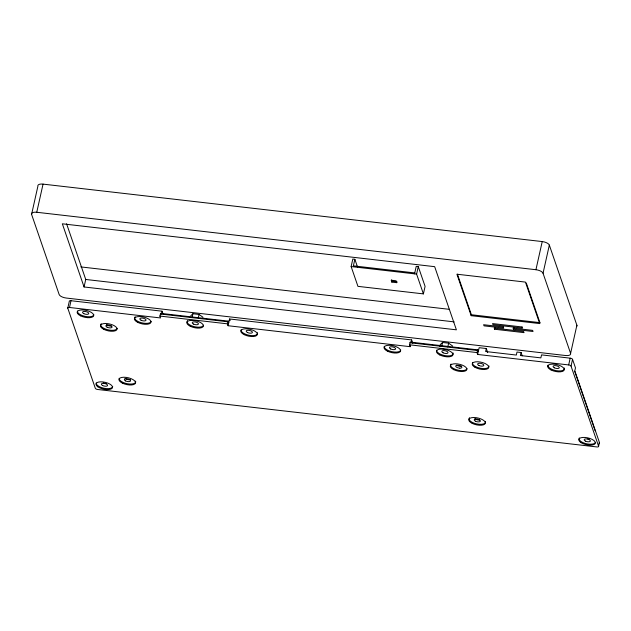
<?xml version="1.0" encoding="UTF-8"?>
<svg xmlns="http://www.w3.org/2000/svg" width="631" height="631" viewBox="0 0 631 631"><rect width="100%" height="100%" fill="white"/><g stroke="black" fill="none" stroke-linecap="round" stroke-linejoin="round"><path stroke-width="0.95" d="M31.589 214.39L37.884 186.24A6.342 2.627 12.6 0 1 43.05 184.118L542.226 241.57A6.342 2.627 12.6 0 1 549.333 245.104L576.892 325.233L570.598 353.384A6.342 2.627 12.6 0 1 565.431 355.505L66.255 298.045A6.342 2.627 12.6 0 1 59.148 294.511L31.589 214.39A6.342 2.627 12.6 0 1 36.756 212.268L535.932 269.721A6.342 2.627 12.6 0 1 543.039 273.255L570.598 353.384M36.756 212.268L43.05 184.118M598.598 446.235L571.039 366.106A2.114 0.876 12.6 0 0 568.673 364.931L477.635 354.456L479.142 347.697L486.304 348.517L485.633 351.522L516.324 355.056L516.994 352.051L521.08 352.524L520.409 355.529L540.87 357.88L541.54 354.882L570.179 358.171A2.114 0.876 12.6 0 1 572.554 359.354L575.472 367.834L574.802 370.839L599.434 442.481L598.598 446.235A2.114 0.876 12.6 0 1 596.879 446.945L97.702 389.485A2.114 0.876 12.6 0 1 95.328 388.31L67.777 308.18L69.284 301.429A2.114 0.876 12.6 0 1 71.011 300.719L162.049 311.201L162.908 313.71M67.777 308.18A2.114 0.876 12.6 0 1 69.497 307.478L71.011 300.719M84.057 286.971L62.343 223.808L434.672 266.668L456.394 329.824L84.057 286.971L85.737 279.462L66.57 223.737M69.497 307.478L160.534 317.953L159.888 316.068L160.66 313.347L228.17 321.116L228.722 322.725M161.418 314.009L162.049 311.201M192.092 317.496L192.928 313.749L199.065 314.451L202.977 317.251M198.434 317.267L199.065 314.451M410.458 345.181L410.126 346.679L228.051 325.722L227.397 323.837L228.17 321.116M228.051 325.722L229.558 318.97L411.633 339.928L412.784 343.272M414.551 273.862L416.231 266.353L418.274 266.59L425.081 286.379L423.409 293.888L357.943 286.356L351.136 266.558L352.808 259.049L354.859 259.286L357.485 266.921M354.859 259.286L353.392 265.856L414.764 272.923M392.056 281.174L396.97 281.734L396.757 282.672L391.843 282.112L391.622 279.912M423.409 293.888L416.594 274.091L418.274 266.59M410.126 346.679L409.472 344.794L410.245 342.073L477.754 349.85L478.306 351.451M411.002 342.743L411.633 339.928M439.87 346.451L440.288 344.573L442.512 342.475L448.649 343.177L452.561 345.985M441.676 346.23L442.512 342.475M447.813 346.932L448.649 343.177M526.293 283.003L539.923 322.638L539.71 323.577L471.176 315.681L471.389 314.743L457.443 274.193M477.635 354.456L476.989 352.571L477.754 349.85M494.649 329.248L494.231 328.12L523.635 331.504L524.022 332.632L494.649 329.248L495.067 327.371M513.453 329.24L513.066 328.112L532.643 330.368L533.037 331.496L513.453 329.24L513.871 327.363M535.932 269.721L542.226 241.57M543.039 273.255L549.333 245.104M568.673 364.931L570.179 358.171M571.039 366.106L572.554 359.354M190.704 315.839L192.928 313.749M351.136 266.558L416.594 274.091M80.839 266.913L449.414 309.34M471.389 314.743L539.923 322.638M85.737 279.462L454.162 321.873M160.353 314.001L227.862 321.778M409.937 342.736L477.446 350.505M159.888 316.068L227.397 323.837M409.472 344.794L476.989 352.571M574.66 371.202L595.151 430.784M539.71 323.577L525.449 282.096L456.915 274.209L471.176 315.681M521.08 352.524L522.216 355.821M486.304 348.517L487.724 352.642M396.757 282.672L396.11 280.787L391.196 280.227L391.843 282.112M229.558 318.97L230.134 320.643M576.892 325.233A6.342 2.627 12.6 0 1 576.553 326.55M589.173 438.995A3.171 1.317 12.6 0 1 587.587 438.805M106.371 383.419A3.171 1.317 12.6 0 1 105.59 383.38M103.989 383.009A3.171 1.317 12.6 0 1 103.279 382.709M479.655 419.97A3.171 1.317 12.6 0 1 474.867 418.598M130.388 379.554A3.171 1.317 12.6 0 1 125.033 378.324M599.434 442.481A2.114 0.876 12.6 0 1 599.064 443.08M461.577 366.146A3.171 1.317 12.6 0 1 460.244 366.288L459.447 366.217A3.171 1.317 12.6 0 1 456.655 365.12M111.348 325.975A3.171 1.317 12.6 0 1 106.56 324.594M595.238 442.804A8.455 3.502 12.6 0 1 584.984 443.364A8.455 3.502 12.6 0 1 579.321 437.898M485.468 421.39A8.455 3.502 12.6 0 1 476.421 423.843A8.455 3.502 12.6 0 1 469.551 417.746M467.043 368.599A8.455 3.502 12.6 0 1 456.876 369.837A8.455 3.502 12.6 0 1 451.07 364.016M488.978 365.988A8.455 3.502 12.6 0 1 480.183 368.181A8.455 3.502 12.6 0 1 472.58 362.525M453.097 352.974A8.455 3.502 12.6 0 1 445.131 355.647A8.455 3.502 12.6 0 1 436.676 350.15M564.366 367.999A8.455 3.502 12.6 0 1 556.4 370.673A8.455 3.502 12.6 0 1 547.945 365.175M400.756 350.102A8.455 3.502 12.6 0 1 391.654 351.617A8.455 3.502 12.6 0 1 384.279 346.332M257.495 332.679A8.455 3.502 12.6 0 1 249.529 335.353A8.455 3.502 12.6 0 1 241.074 329.847M203.568 325.194A8.455 3.502 12.6 0 1 193.394 326.424A8.455 3.502 12.6 0 1 187.596 320.603M151.172 321.376A8.455 3.502 12.6 0 1 140.997 322.615A8.455 3.502 12.6 0 1 135.2 316.794M117.216 328.333A8.455 3.502 12.6 0 1 107.041 329.571A8.455 3.502 12.6 0 1 101.236 323.742M93.893 314.782A8.455 3.502 12.6 0 1 84.783 316.297A8.455 3.502 12.6 0 1 77.408 311.012M112.728 386.614A8.455 3.502 12.6 0 1 103.721 388.199A8.455 3.502 12.6 0 1 96.22 382.938M135.633 381.124A8.455 3.502 12.6 0 1 127.667 383.798A8.455 3.502 12.6 0 1 119.212 378.292M459.825 368.165L459.029 368.094A3.171 1.317 12.6 0 1 455.905 365.704A3.171 1.317 12.6 0 1 461.04 366.193A3.171 1.317 12.6 0 1 459.825 368.165M522.074 326.976L492.559 323.577L492.977 324.713L522.468 328.104L522.074 326.976M503.278 326.984L483.606 324.72L484.024 325.856L503.664 328.112L503.278 326.984M443.088 352.784A3.171 1.317 12.6 0 0 448.002 352.737A3.171 1.317 12.6 0 0 443.648 350.576A3.171 1.317 12.6 0 0 443.088 352.784M193.504 324.058A3.171 1.317 12.6 0 0 198.418 324.011A3.171 1.317 12.6 0 0 194.064 321.849A3.171 1.317 12.6 0 0 193.504 324.058M554.357 367.81A3.171 1.317 12.6 0 0 559.271 367.763A3.171 1.317 12.6 0 0 554.917 365.601A3.171 1.317 12.6 0 0 554.357 367.81M478.882 365.459A3.171 1.317 12.6 0 0 483.803 365.412A3.171 1.317 12.6 0 0 479.45 363.251A3.171 1.317 12.6 0 0 478.882 365.459M390.692 348.967A3.171 1.317 12.6 0 0 395.605 348.927A3.171 1.317 12.6 0 0 391.252 346.766A3.171 1.317 12.6 0 0 390.692 348.967M247.486 332.49A3.171 1.317 12.6 0 0 252.4 332.442A3.171 1.317 12.6 0 0 248.046 330.281A3.171 1.317 12.6 0 0 247.486 332.49M141.107 320.24A3.171 1.317 12.6 0 0 146.021 320.201A3.171 1.317 12.6 0 0 141.667 318.032A3.171 1.317 12.6 0 0 141.107 320.24M83.82 313.646A3.171 1.317 12.6 0 0 88.742 313.607A3.171 1.317 12.6 0 0 84.388 311.438A3.171 1.317 12.6 0 0 83.82 313.646M585.458 441.101A3.171 1.317 12.6 0 0 590.371 441.053A3.171 1.317 12.6 0 0 586.018 438.892A3.171 1.317 12.6 0 0 585.458 441.101M102.648 385.525A3.171 1.317 12.6 0 0 107.562 385.486A3.171 1.317 12.6 0 0 103.208 383.317A3.171 1.317 12.6 0 0 102.648 385.525M125.624 380.927A3.171 1.317 12.6 0 0 130.546 380.887A3.171 1.317 12.6 0 0 126.192 378.718A3.171 1.317 12.6 0 0 125.624 380.927M475.458 421.192A3.171 1.317 12.6 0 0 480.372 421.153A3.171 1.317 12.6 0 0 476.019 418.992A3.171 1.317 12.6 0 0 475.458 421.192M107.152 327.197A3.171 1.317 12.6 0 0 112.066 327.158A3.171 1.317 12.6 0 0 107.712 324.989A3.171 1.317 12.6 0 0 107.152 327.197M581.104 442.67A8.455 3.502 12.6 0 0 595.033 443.743A8.455 3.502 12.6 0 0 585.079 437.449A8.455 3.502 12.6 0 0 581.104 442.67M472.201 423.385A8.455 3.502 12.6 0 0 485.31 423.267A8.455 3.502 12.6 0 0 473.7 417.501A8.455 3.502 12.6 0 0 472.201 423.385M551.1 369.995A8.455 3.502 12.6 0 0 564.209 369.884A8.455 3.502 12.6 0 0 552.598 364.111A8.455 3.502 12.6 0 0 551.1 369.995M475.048 367.337A8.455 3.502 12.6 0 0 488.631 367.834A8.455 3.502 12.6 0 0 477.825 361.768A8.455 3.502 12.6 0 0 475.048 367.337M453.728 369.656A8.455 3.502 12.6 0 0 466.837 369.537A8.455 3.502 12.6 0 0 455.227 363.764A8.455 3.502 12.6 0 0 453.728 369.656M439.839 354.969A8.455 3.502 12.6 0 0 452.948 354.859A8.455 3.502 12.6 0 0 441.337 349.085A8.455 3.502 12.6 0 0 439.839 354.969M387.442 351.159A8.455 3.502 12.6 0 0 400.551 351.041A8.455 3.502 12.6 0 0 388.941 345.275A8.455 3.502 12.6 0 0 387.442 351.159M97.9 386.835A8.455 3.502 12.6 0 0 112.042 388.38A8.455 3.502 12.6 0 0 102.853 381.929A8.455 3.502 12.6 0 0 97.9 386.835M122.375 383.12A8.455 3.502 12.6 0 0 135.484 383.001A8.455 3.502 12.6 0 0 123.873 377.235A8.455 3.502 12.6 0 0 122.375 383.12M103.894 329.39A8.455 3.502 12.6 0 0 117.003 329.272A8.455 3.502 12.6 0 0 105.393 323.498A8.455 3.502 12.6 0 0 103.894 329.39M80.571 315.839A8.455 3.502 12.6 0 0 93.68 315.721A8.455 3.502 12.6 0 0 82.069 309.947A8.455 3.502 12.6 0 0 80.571 315.839M137.85 322.433A8.455 3.502 12.6 0 0 150.959 322.315A8.455 3.502 12.6 0 0 139.348 316.541A8.455 3.502 12.6 0 0 137.85 322.433M190.246 326.243A8.455 3.502 12.6 0 0 203.356 326.132A8.455 3.502 12.6 0 0 191.745 320.359A8.455 3.502 12.6 0 0 190.246 326.243M244.236 334.675A8.455 3.502 12.6 0 0 257.345 334.564A8.455 3.502 12.6 0 0 245.735 328.79A8.455 3.502 12.6 0 0 244.236 334.675"/></g></svg>
